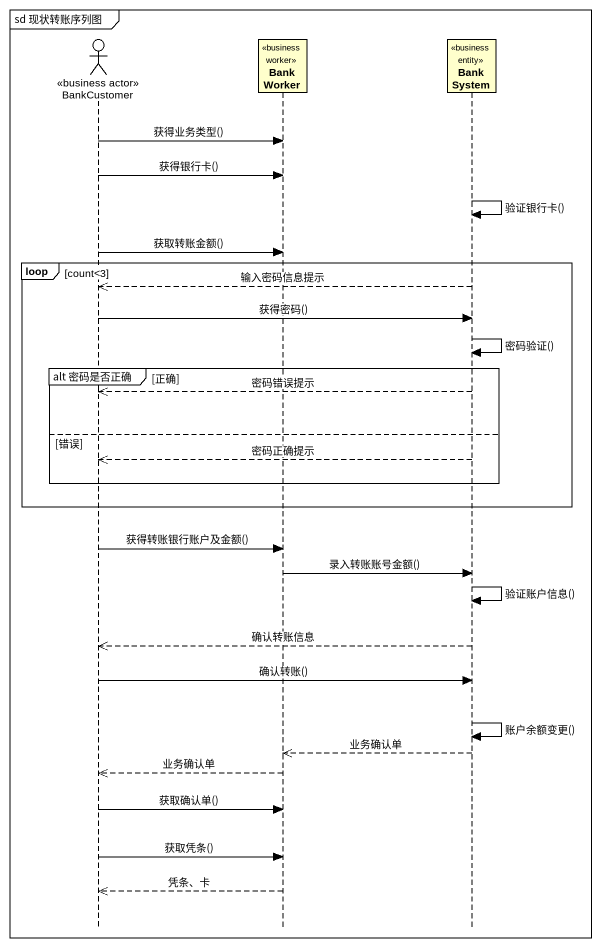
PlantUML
@startuml
mainframe sd 现状转账序列图
hide footbox
actor BankCustomer <<business actor>>
participant BankWorker <<business worker>>
participant BankSystem <<business entity>>

BankCustomer -> BankWorker : 获得业务类型()
BankCustomer -> BankWorker : 获得银行卡()
BankSystem -> BankSystem : 验证银行卡()
BankCustomer -> BankWorker : 获取转账金额()
loop count<3
  BankSystem -->> BankCustomer : 输入密码信息提示
  BankCustomer -> BankSystem : 获得密码()
  BankSystem -> BankSystem : 密码验证()
  group alt 密码是否正确 [正确]
    BankSystem -->> BankCustomer : 密码错误提示
  else 错误
    BankSystem -->> BankCustomer : 密码正确提示
  end
end
BankCustomer -> BankWorker : 获得转账银行账户及金额()
BankWorker -> BankSystem : 录入转账账号金额()
BankSystem -> BankSystem : 验证账户信息()
BankSystem -->> BankCustomer : 确认转账信息
BankCustomer -> BankSystem : 确认转账()
BankSystem -> BankSystem : 账户余额变更()
BankSystem -->> BankWorker : 业务确认单
BankWorker -->> BankCustomer : 业务确认单
BankCustomer -> BankWorker : 获取确认单()
BankCustomer -> BankWorker : 获取凭条()
BankWorker -->> BankCustomer : 凭条、卡
@enduml
